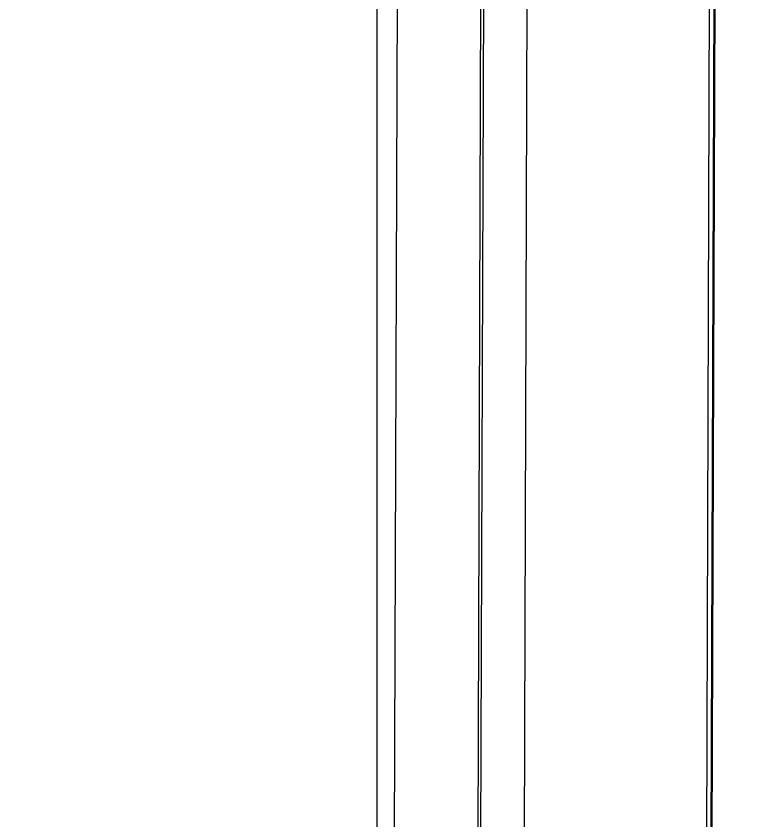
# Model space of a CAD drawing. Header units: millimetres. Extents: x 492 to 7139, y 278 to 5201.
# Drawn here: x 1511.03 to 1545.53, y 3294.04 to 3332.09 of the extents above; entities that cross this region are included whole.
import ezdxf

# ---------------------------------------------------------------- set-up
doc = ezdxf.new("R2010")
doc.units = ezdxf.units.MM
doc.layers.add('ZANO_R', color=7, linetype='Continuous', lineweight=0)
doc.layers.add('ZANO_W', color=1, linetype='Continuous', lineweight=0)
doc.styles.get("Standard").update_dxf_attribs({"font": 'arial.ttf'})
doc.dimstyles.new('pl i ang', dxfattribs={"dimtxt": 50, "dimasz": 50, "dimexe": 1.25, "dimexo": 0.625, "dimgap": 10, "dimtad": 1, "dimtoh": 1, "dimtxsty": 'Standard', "dimcen": 2.5, "dimclrd": 1, "dimclre": 1, "dimclrt": 1, "dimadec": 0, "dimazin": 0, "dimtfac": 1, "dimtmove": 0, "dimatfit": 3, "dimfxl": 1, "dimarcsym": 1})

# ---------------------------------------------------------------- blocks, each defined once
blk = doc.blocks.new('*D387')
at = {"layer": 'ZANO_W', "color": 1, "lineweight": -2}
for p, q in [((1567.733, 3599.403), (640.141, 3599.403)), ((650.141, 3559.403), (650.141, 2405.635)), ((1503.864, 2365.635), (640.141, 2365.635))]:
    blk.add_line(p, q, dxfattribs=at)
at = {"layer": 'ZANO_W', "color": 1}
for points in [[(656.807, 3559.403), (643.474, 3559.403), (650.141, 3599.403)], [(643.474, 2405.635), (656.807, 2405.635), (650.141, 2365.635)]]:
    blk.add_solid(points, dxfattribs=at)
at = {"layer": 'ZANO_W', "color": 1, "insert": (619.704, 2982.519), "char_height": 40, "attachment_point": 5, "rotation": 90}
blk.add_mtext('1234', dxfattribs=at)

msp = doc.modelspace()

# ---------------------------------------------------------------- linework, layer by layer
at = {"layer": 'ZANO_R'}
for p, q in [((1528.121, 2798.131), (1528.121, 4898.97)), ((1533.91, 3555.244), (1532.548, 3155.794)), ((1535.97, 3555.339), (1534.608, 3155.888)), ((1543.254, 3155.845), (1544.616, 3555.295)), ((1544.814, 3555.206), (1543.452, 3155.755)), ((1544.859, 3555.284), (1543.498, 3155.833)), ((1532.427, 3155.585), (1533.789, 3555.036)), ((1529.801, 3548.151), (1528.439, 3148.701))]:
    msp.add_line(p, q, dxfattribs=at)

# ---------------------------------------------------------------- dimensions: what is measured, and where the dimension line sits
at = {"layer": 'ZANO_W'}
dim = msp.add_linear_dim(base=(650.141, 2365.635), p1=(1577.733, 3599.403), p2=(1513.864, 2365.635), angle=90, dimstyle='pl i ang', override={"dimtxt": 40, "dimasz": 40, "dimexe": 10, "dimexo": 10, "dimtoh": 0, "dimdec": 0, "dimtdec": 0, "dimtmove": 1}, dxfattribs=at)
dim.commit()
dim.dimension.update_dxf_attribs({"geometry": '*D387', "text_midpoint": (619.704, 2982.519)})

doc.saveas('drawing.dxf')
